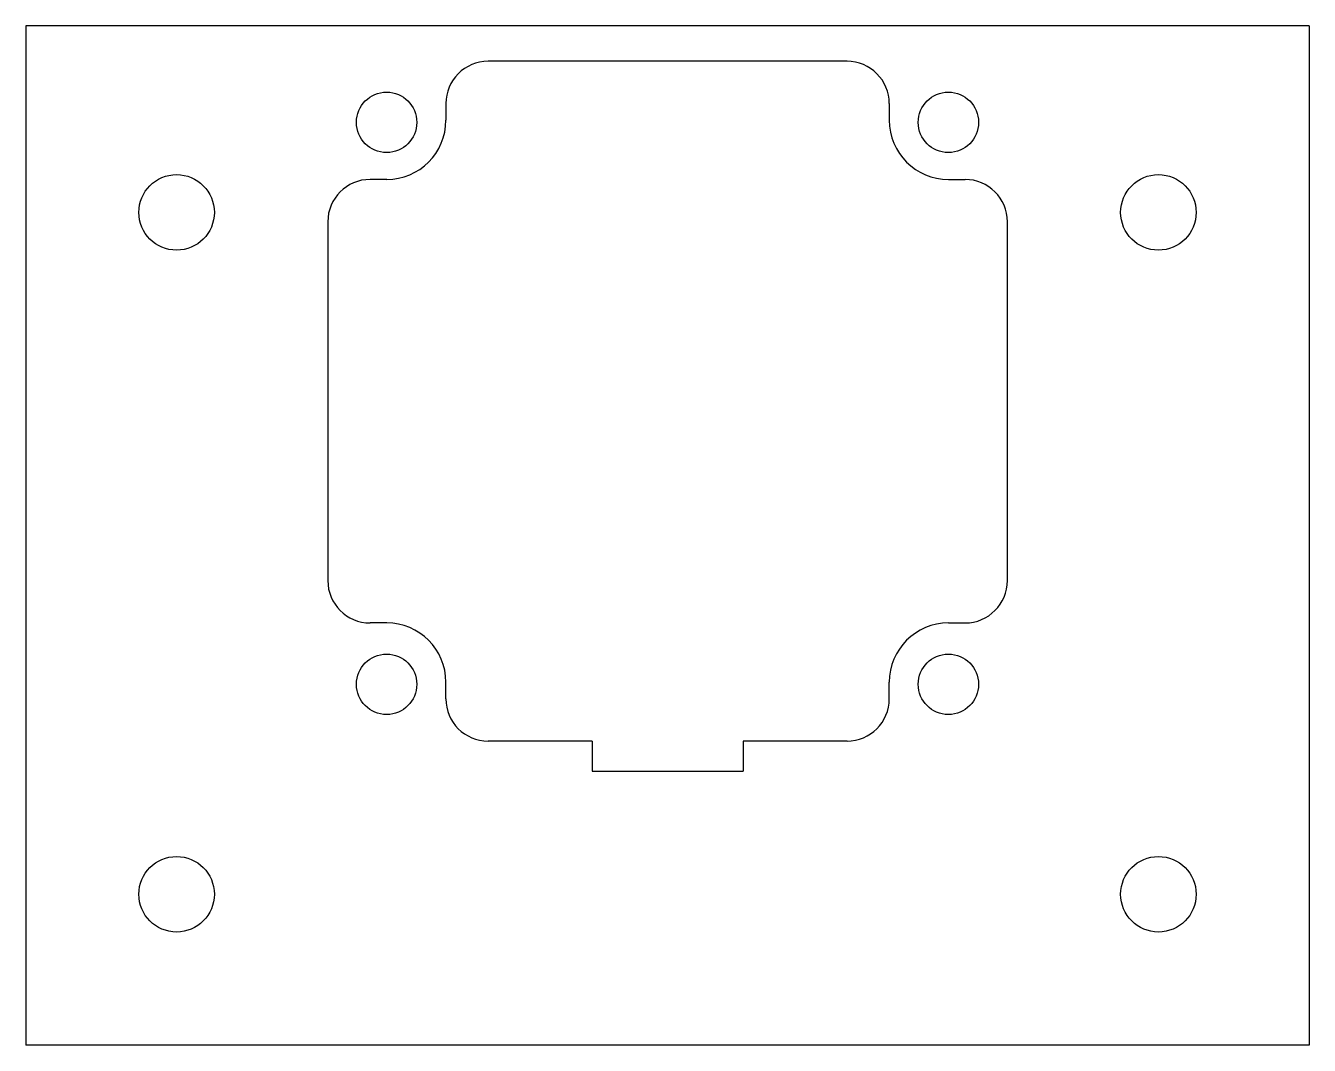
# Model space of a CAD drawing. Header units: inches. Extents: x -2.12 to 2.12, y -2.12 to 1.25.
import ezdxf

# ---------------------------------------------------------------- set-up
doc = ezdxf.new("R2010")
doc.units = ezdxf.units.IN
doc.header["$MEASUREMENT"] = 0

msp = doc.modelspace()

# ---------------------------------------------------------------- linework, layer by layer
at = {"color": 7, "linetype": 'Continuous', "lineweight": 25}
for p, q in [((-2.125, 1.25), (-2.125, -2.125)), ((2.125, 1.25), (-2.125, 1.25)), ((2.125, 1.25), (2.125, -2.125)), ((0.5943, 1.132), (-0.5937, 1.132)), ((-0.7337, 0.992), (-0.7337, 0.937)), ((0.7343, 0.992), (0.7343, 0.937)), ((-0.9297, 0.741), (-0.9847, 0.741)), ((0.9303, 0.741), (0.9853, 0.741)), ((-1.1247, 0.601), (-1.1247, -0.587)), ((1.1253, -0.587), (1.1253, 0.601)), ((-0.9297, -0.727), (-0.9847, -0.727)), ((0.9303, -0.727), (0.9853, -0.727)), ((-0.7337, -0.978), (-0.7337, -0.923)), ((0.7343, -0.978), (0.7343, -0.923)), ((-0.2497, -1.118), (-0.5937, -1.118)), ((-0.2497, -1.118), (-0.2497, -1.218)), ((0.2503, -1.118), (0.2503, -1.218)), ((0.5943, -1.118), (0.2503, -1.118)), ((-0.2497, -1.218), (0.2503, -1.218)), ((2.125, -2.125), (-2.125, -2.125))]:
    msp.add_line(p, q, dxfattribs=at)
for centre, radius in [((-0.93, 0.93), 0.1), ((0.93, 0.93), 0.1), ((-1.6253, 0.632), 0.125), ((1.6253, 0.632), 0.125), ((-0.93, -0.93), 0.1), ((0.93, -0.93), 0.1), ((-1.6253, -1.625), 0.125), ((1.6253, -1.625), 0.125)]:
    msp.add_circle(centre, radius, dxfattribs=at)
for centre, radius, start, end in [((-0.5937, 0.992), 0.14, 90, 180), ((0.5943, 0.992), 0.14, 0, 90), ((-0.9297, 0.937), 0.196, 270, 0), ((0.9303, 0.937), 0.196, 180, 270), ((-0.9847, 0.601), 0.14, 90, 180), ((0.9853, 0.601), 0.14, 0, 90), ((-0.9847, -0.587), 0.14, 180, 270), ((0.9853, -0.587), 0.14, 270, 0), ((-0.9297, -0.923), 0.196, 0, 90), ((0.9303, -0.923), 0.196, 90, 180), ((-0.5937, -0.978), 0.14, 180, 270), ((0.5943, -0.978), 0.14, 270, 0)]:
    msp.add_arc(centre, radius, start, end, dxfattribs=at)

doc.saveas('drawing.dxf')
